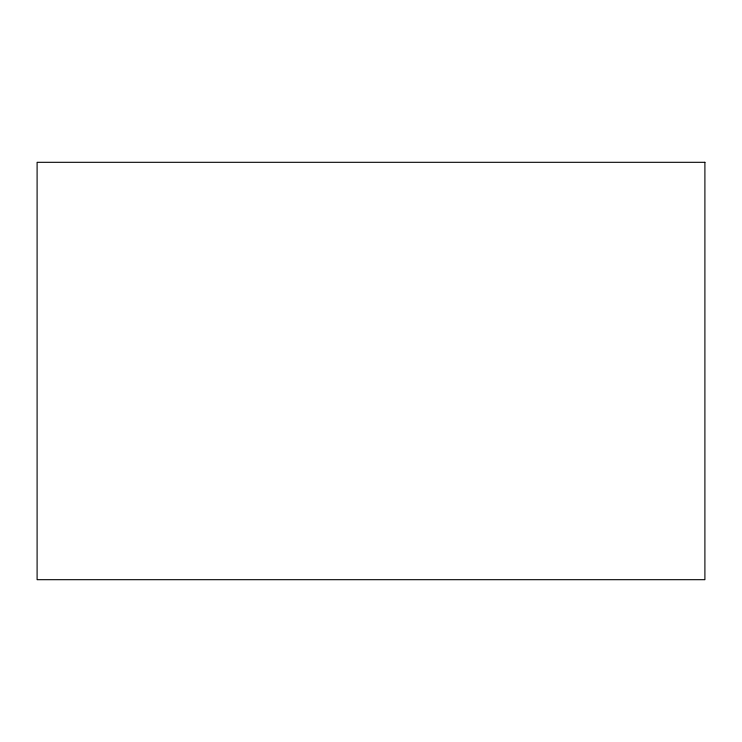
<?xml version="1.0" encoding="UTF-8"?>
<svg xmlns="http://www.w3.org/2000/svg" width="742" height="742" viewBox="0 0 742 742"><rect width="100%" height="100%" fill="white"/><g stroke="black" fill="none" stroke-linecap="round" stroke-linejoin="round"><path stroke-width="1.11" d="M704.9 162.312L37.1 162.312L37.1 579.688L704.9 579.688L704.9 162.312"/></g></svg>
